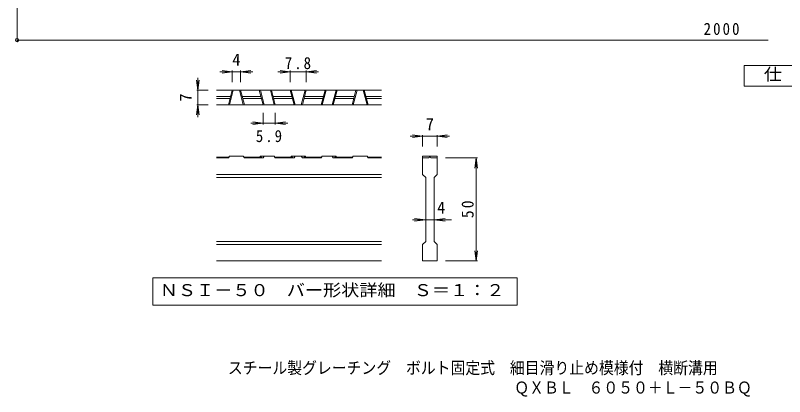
# Model space of a CAD drawing. Units: millimetres, scale not verified, with parts at other scales. Extents: x -889 to 904, y -688 to 680.
# Drawn here: x -689 to 244, y -688 to -226 of the extents above; entities that cross this region are included whole.
import ezdxf
from ezdxf.enums import TextEntityAlignment as Align

# ---------------------------------------------------------------- set-up
doc = ezdxf.new("R2010")
doc.units = ezdxf.units.MM
doc.header["$LTSCALE"] = 5
doc.header["$PDMODE"] = 32
doc.header["$PDSIZE"] = 4
for name, color, linetype, lineweight in [('0-4_その他', 7, 'Continuous', 9), ('D-0', 7, 'Continuous', 9), ('D-2', 3, 'Continuous', 9), ('D-4', 7, 'Continuous', 9), ('F-4_F-4ﾚｲﾔ', 2, 'Continuous', 9)]:
    doc.layers.add(name, color=color, linetype=linetype, lineweight=lineweight)
doc.layers.add('F-0_F-0ﾚｲﾔ', color=2, linetype='Continuous')
doc.styles.add('ＭＳ ゴシック', font='')
doc.styles.get('ＭＳ ゴシック').set_extended_font_data('MS Gothic')

msp = doc.modelspace()

# ---------------------------------------------------------------- linework, layer by layer
at = {"layer": '0-4_その他'}
for p, q in [((-687.13, -120.03), (-687.13, -257.5)), ((-687.13, -255.7), (223.758, -255.7))]:
    msp.add_line(p, q, dxfattribs=at)
msp.add_point((-687.13, -255.7), dxfattribs=at)
at = {"layer": 'D-0'}
msp.add_lwpolyline([(-522.391, -544.274), (-522.391, -577.5), (-80.737, -577.5), (-80.737, -544.274)], close=True, dxfattribs=at)
at = {"layer": 'D-2'}
for p, q in [((-245.314, -316.735), (-445.314, -316.735)), ((-430.861, -334.235), (-426.172, -316.735)), ((-429.567, -334.235), (-424.878, -316.735)), ((-412.777, -334.235), (-417.466, -316.735)), ((-411.483, -334.235), (-416.172, -316.735)), ((-393.361, -316.735), (-388.672, -334.235)), ((-392.067, -316.735), (-387.378, -334.235)), ((-375.277, -334.235), (-379.966, -316.735)), ((-373.983, -334.235), (-378.672, -316.735)), ((-355.861, -316.735), (-351.172, -334.235)), ((-354.567, -316.735), (-349.878, -334.235)), ((-337.777, -316.735), (-342.466, -334.235)), ((-336.483, -316.735), (-341.172, -334.235)), ((-318.361, -334.235), (-313.672, -316.735)), ((-317.067, -334.235), (-312.378, -316.735)), ((-300.277, -316.735), (-304.966, -334.235)), ((-298.983, -316.735), (-303.672, -334.235)), ((-280.861, -334.235), (-276.172, -316.735)), ((-279.567, -334.235), (-274.878, -316.735)), ((-262.777, -334.235), (-267.466, -316.735)), ((-261.483, -334.235), (-266.172, -316.735)), ((-445.314, -324.235), (-428.181, -324.235)), ((-414.162, -324.235), (-391.351, -324.235)), ((-376.662, -324.235), (-353.851, -324.235)), ((-338.492, -324.235), (-315.681, -324.235)), ((-300.992, -324.235), (-278.181, -324.235)), ((-264.162, -324.235), (-245.314, -324.235)), ((-445.314, -326.735), (-428.851, -326.735)), ((-245.314, -334.235), (-445.314, -334.235)), ((-413.492, -326.735), (-390.681, -326.735)), ((-375.992, -326.735), (-353.181, -326.735)), ((-339.162, -326.735), (-316.351, -326.735)), ((-301.662, -326.735), (-278.851, -326.735)), ((-263.492, -326.735), (-245.314, -326.735)), ((-430.214, -397.735), (-445.314, -397.735)), ((-430.861, -398.735), (-445.314, -398.735)), ((-430.861, -398.735), (-429.567, -396.735)), ((-412.777, -396.735), (-429.567, -396.735)), ((-412.777, -396.735), (-411.483, -398.735)), ((-390.681, -397.735), (-412.13, -397.735)), ((-388.672, -398.735), (-411.483, -398.735)), ((-392.067, -396.735), (-392.714, -397.735)), ((-375.277, -396.735), (-392.067, -396.735)), ((-390.681, -397.735), (-390.681, -398.735)), ((-387.378, -396.735), (-388.672, -398.735)), ((-375.277, -396.735), (-373.983, -398.735)), ((-353.181, -397.735), (-374.63, -397.735)), ((-351.172, -398.735), (-373.983, -398.735)), ((-355.214, -397.735), (-354.567, -396.735)), ((-337.777, -396.735), (-354.567, -396.735)), ((-353.181, -397.735), (-353.181, -398.735)), ((-351.172, -398.735), (-349.878, -396.735)), ((-342.466, -396.735), (-341.172, -398.735)), ((-318.361, -398.735), (-341.172, -398.735)), ((-339.162, -397.735), (-339.162, -398.735)), ((-317.714, -397.735), (-339.162, -397.735)), ((-337.13, -397.735), (-337.777, -396.735)), ((-317.067, -396.735), (-318.361, -398.735)), ((-317.067, -396.735), (-300.277, -396.735)), ((-304.966, -396.735), (-303.672, -398.735)), ((-280.861, -398.735), (-303.672, -398.735)), ((-301.662, -397.735), (-280.214, -397.735)), ((-301.662, -397.735), (-301.662, -398.735)), ((-300.277, -396.735), (-299.63, -397.735)), ((-279.567, -396.735), (-280.861, -398.735)), ((-279.567, -396.735), (-262.777, -396.735)), ((-261.483, -398.735), (-262.777, -396.735)), ((-262.13, -397.735), (-245.314, -397.735)), ((-261.483, -398.735), (-245.314, -398.735)), ((-195.314, -396.735), (-195.314, -398.735)), ((-195.314, -418.735), (-195.314, -398.735)), ((-195.314, -398.735), (-187.814, -398.735)), ((-186.59, -397.735), (-186.539, -397.735)), ((-185.314, -398.735), (-177.814, -398.735)), ((-177.814, -398.735), (-177.814, -418.735)), ((-245.314, -418.735), (-445.314, -418.735)), ((-195.314, -418.735), (-191.564, -422.485)), ((-181.565, -422.485), (-177.814, -418.735)), ((-245.314, -422.485), (-445.314, -422.485)), ((-191.564, -499.985), (-191.564, -422.485)), ((-181.565, -422.485), (-181.565, -499.985)), ((-245.314, -499.985), (-445.314, -499.985)), ((-195.314, -503.735), (-191.564, -499.985)), ((-181.565, -499.985), (-177.814, -503.735)), ((-245.314, -503.735), (-445.314, -503.735)), ((-195.314, -523.735), (-195.314, -503.735)), ((-177.814, -503.735), (-177.814, -523.735)), ((-245.314, -523.735), (-445.314, -523.735)), ((-177.814, -523.735), (-195.314, -523.735))]:
    msp.add_line(p, q, dxfattribs=at)
msp.add_lwpolyline([(-195.314, -396.735), (-177.814, -396.735), (-177.814, -398.735)], dxfattribs=at)
for centre, start, end in [((-186.59, -398.985), 90, 168.46303), ((-186.539, -398.985), 11.53696, 90)]:
    msp.add_arc(centre, 1.25, start, end, dxfattribs=at)
at = {"layer": 'D-4'}
for p, q in [((-426.172, -294.235), (-441.172, -294.235)), ((-426.172, -294.235), (-438.565, -292.603)), ((-426.172, -294.235), (-438.565, -295.867)), ((-426.172, -292.735), (-426.172, -306.735)), ((-426.172, -294.235), (-416.172, -294.235)), ((-416.172, -294.235), (-403.779, -292.603)), ((-416.172, -292.735), (-416.172, -306.735)), ((-416.172, -294.235), (-403.779, -295.867)), ((-416.172, -294.235), (-401.172, -294.235)), ((-355.861, -294.235), (-370.861, -294.235)), ((-355.861, -294.235), (-368.254, -292.603)), ((-355.861, -294.235), (-368.254, -295.867)), ((-355.861, -292.735), (-355.861, -306.735)), ((-355.861, -294.235), (-336.483, -294.235)), ((-336.483, -294.235), (-324.089, -292.603)), ((-336.483, -292.735), (-336.483, -306.735)), ((-336.483, -294.235), (-324.089, -295.867)), ((-336.483, -294.235), (-321.483, -294.235)), ((-467.814, -316.735), (-469.446, -304.342)), ((-467.814, -316.735), (-467.814, -301.735)), ((-467.814, -316.735), (-466.183, -304.342)), ((-469.314, -316.735), (-455.314, -316.735)), ((-467.814, -316.735), (-467.814, -334.235)), ((-467.814, -334.235), (-469.446, -346.628)), ((-469.314, -334.235), (-455.314, -334.235)), ((-467.814, -334.235), (-466.183, -346.628)), ((-467.814, -334.235), (-467.814, -349.235)), ((-388.672, -358.235), (-388.672, -344.235)), ((-373.983, -358.235), (-373.983, -344.235)), ((-388.672, -356.735), (-403.672, -356.735)), ((-388.672, -356.735), (-401.065, -355.104)), ((-388.672, -356.735), (-401.065, -358.367)), ((-373.983, -356.735), (-361.589, -358.367)), ((-373.983, -356.735), (-358.983, -356.735)), ((-195.314, -372.485), (-210.314, -372.485)), ((-195.314, -372.485), (-207.707, -370.854)), ((-195.314, -372.485), (-207.707, -374.117)), ((-195.314, -370.985), (-195.314, -384.985)), ((-177.814, -372.485), (-195.314, -372.485)), ((-177.814, -372.485), (-165.421, -370.854)), ((-177.814, -370.985), (-177.814, -384.985)), ((-177.814, -372.485), (-165.421, -374.117)), ((-177.814, -372.485), (-162.814, -372.485)), ((-128.814, -398.735), (-167.814, -398.735)), ((-130.314, -398.735), (-131.946, -411.128)), ((-130.314, -398.735), (-128.683, -411.128)), ((-130.314, -523.735), (-130.314, -398.735)), ((-191.564, -473.735), (-207.814, -473.735)), ((-191.564, -473.735), (-205.207, -472.104)), ((-191.564, -473.735), (-205.207, -475.367)), ((-181.565, -473.735), (-191.564, -473.735)), ((-181.565, -473.735), (-167.921, -472.104)), ((-181.565, -473.735), (-167.921, -475.367)), ((-181.565, -473.735), (-160.315, -473.735)), ((-130.314, -523.735), (-131.946, -511.342)), ((-130.314, -523.735), (-128.683, -511.342)), ((-128.814, -523.735), (-167.814, -523.735))]:
    msp.add_line(p, q, dxfattribs=at)
msp.add_lwpolyline([(-388.672, -356.735), (-373.983, -356.735), (-361.589, -355.104)], dxfattribs=at)
at = {"layer": 'F-4_F-4ﾚｲﾔ'}
msp.add_lwpolyline([(194.592, -311.546), (194.592, -286.546), (307.093, -286.546), (307.093, -311.546)], close=True, dxfattribs=at)

# ---------------------------------------------------------------- texts
at = {"layer": '0-4_その他', "color": 2, "insert": (145.362, -249.7), "char_height": 14.66, "attachment_point": 7, "style": 'ＭＳ ゴシック'}
msp.add_mtext('\\T1.28;\\W0.9;2000', dxfattribs=at)
at = {"layer": 'D-0', "color": 2, "style": 'ＭＳ ゴシック', "width": 1.1}
msp.add_text('ＮＳＩ－５０\u3000バー形状詳細\u3000Ｓ＝１：２', height=14.66, dxfattribs=at).set_placement((-514.064, -570.887), align=Align.BOTTOM_LEFT)
at = {"layer": 'D-4', "color": 2, "style": 'ＭＳ ゴシック'}
for s, p in [('4', (-426.172, -291.235)), ('7', (-191.564, -369.485)), ('4', (-177.814, -470.735))]:
    msp.add_text(s, height=14.66, dxfattribs=at).set_placement(p, align=Align.BOTTOM_LEFT)
msp.add_text('7', height=14.66, rotation=90, dxfattribs=at).set_placement((-470.814, -330.485), align=Align.BOTTOM_LEFT)
at = {"layer": 'D-4', "color": 2, "char_height": 14.66, "attachment_point": 7, "style": 'ＭＳ ゴシック'}
for s, insert in [('\\T1.27;\\W0.9;7.8', (-362.422, -291.235)), ('\\T1.27;\\W0.9;5.9', (-397.577, -379.735))]:
    msp.add_mtext(s, dxfattribs=dict(at, insert=insert))
at = {"layer": 'D-4', "color": 2, "insert": (-133.314, -471.86), "char_height": 14.66, "attachment_point": 7, "rotation": 90, "style": 'ＭＳ ゴシック'}
msp.add_mtext('\\T1.27;\\W0.95;50', dxfattribs=at)
at = {"layer": 'F-0_F-0ﾚｲﾔ', "style": 'ＭＳ ゴシック', "width": 0.9}
for s, p in [('スチール製グレーチング\u3000ボルト固定式\u3000細目滑り止め模様付\u3000横断溝用', (-431.499, -665.206)), ('ＱＸＢＬ\u3000６０５０＋Ｌ－５０ＢＱ', (-84.196, -689.102))]:
    msp.add_text(s, height=14.66, dxfattribs=at).set_placement(p, align=Align.BOTTOM_LEFT)
at = {"layer": 'F-4_F-4ﾚｲﾔ', "style": 'ＭＳ ゴシック', "width": 1.1}
msp.add_text('仕\u3000様', height=14.66, dxfattribs=at).set_placement((218.343, -309.046), align=Align.BOTTOM_LEFT)

doc.saveas('drawing.dxf')
